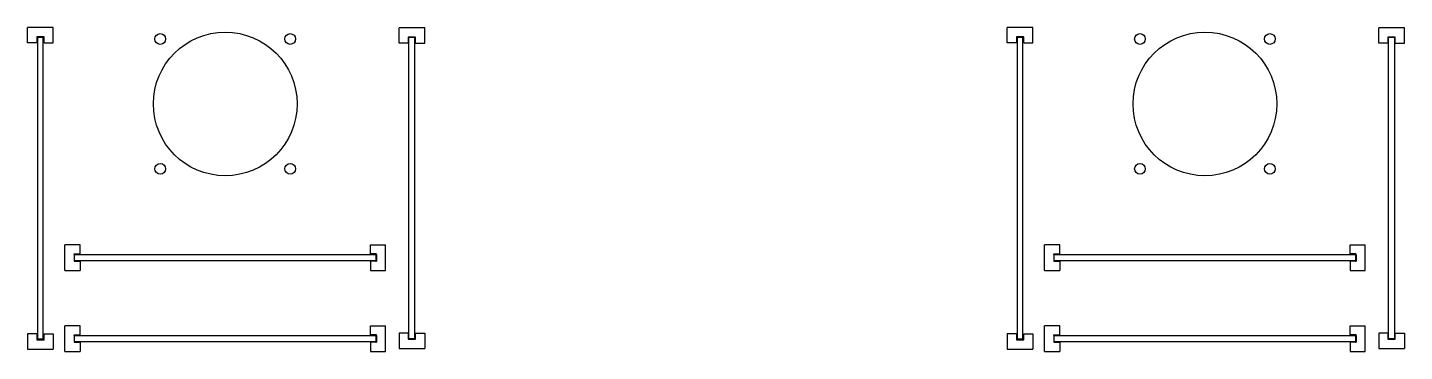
# Model space of a CAD drawing. Header units: millimetres. Extents: x -17 to 434, y -31 to 75.
import ezdxf

# ---------------------------------------------------------------- set-up
doc = ezdxf.new("R2010")
doc.units = ezdxf.units.MM
doc.layers.get('0').update_dxf_attribs({"true_color": 0xc2ced6})

msp = doc.modelspace()

# ---------------------------------------------------------------- linework, layer by layer
for p, q in [((-16.64, 69.87), (-16.64, 74.87)), ((-8.24, 74.87), (-16.64, 74.87)), ((-8.24, 69.87), (-8.24, 74.87)), ((104.86, 69.77), (104.86, 74.77)), ((113.26, 74.77), (104.86, 74.77)), ((113.26, 69.77), (113.26, 74.77)), ((303.73, 69.87), (303.73, 74.87)), ((312.13, 74.87), (303.73, 74.87)), ((312.13, 69.87), (312.13, 74.87)), ((425.23, 69.77), (425.23, 74.77)), ((433.63, 74.77), (425.23, 74.77)), ((433.63, 69.77), (433.63, 74.77)), ((-13.64, 69.87), (-16.64, 69.87)), ((-13.64, 71.87), (-13.64, 69.87)), ((-11.24, 71.87), (-13.64, 71.87)), ((-13.24, -27.13), (-13.24, 71.67)), ((-13.24, 71.67), (-11.64, 71.67)), ((-11.64, 71.67), (-11.64, -27.13)), ((-11.24, 69.87), (-11.24, 71.87)), ((-11.24, 69.87), (-8.24, 69.87)), ((107.86, 69.77), (104.86, 69.77)), ((107.86, 71.77), (107.86, 69.77)), ((110.26, 71.77), (107.86, 71.77)), ((108.06, -26.93), (108.06, 71.57)), ((110.06, 71.57), (108.06, 71.57)), ((110.06, -26.93), (110.06, 71.57)), ((110.26, 69.77), (110.26, 71.77)), ((110.26, 69.77), (113.26, 69.77)), ((306.73, 69.87), (303.73, 69.87)), ((306.73, 71.87), (306.73, 69.87)), ((309.13, 71.87), (306.73, 71.87)), ((307.13, -27.13), (307.13, 71.67)), ((307.13, 71.67), (308.73, 71.67)), ((308.73, 71.67), (308.73, -27.13)), ((309.13, 69.87), (309.13, 71.87)), ((309.13, 69.87), (312.13, 69.87)), ((428.23, 69.77), (425.23, 69.77)), ((428.23, 71.77), (428.23, 69.77)), ((430.63, 71.77), (428.23, 71.77)), ((428.43, -26.93), (428.43, 71.57)), ((430.43, 71.57), (428.43, 71.57)), ((430.43, -26.93), (430.43, 71.57)), ((430.63, 69.77), (430.63, 71.77)), ((430.63, 69.77), (433.63, 69.77)), ((0.56, 3.77), (-4.44, 3.77)), ((-4.44, -4.63), (-4.44, 3.77)), ((-1.44, 0.57), (-1.44, 0.77)), ((-1.44, 0.77), (0.56, 0.77)), ((-1.44, 0.57), (-1.44, -1.63)), ((-1.24, 0.57), (97.26, 0.57)), ((-1.24, -1.43), (-1.24, 0.57)), ((0.56, 0.77), (0.56, 3.77)), ((95.46, 0.77), (95.46, 3.77)), ((95.46, 3.77), (100.46, 3.77)), ((97.46, 0.77), (95.46, 0.77)), ((97.26, 0.57), (97.26, -1.43)), ((97.46, 0.57), (97.46, -1.63)), ((100.46, -4.63), (100.46, 3.77)), ((320.93, 3.77), (315.93, 3.77)), ((315.93, -4.63), (315.93, 3.77)), ((318.93, 0.57), (318.93, 0.77)), ((318.93, 0.77), (320.93, 0.77)), ((318.93, 0.57), (318.93, -1.63)), ((319.13, 0.57), (417.63, 0.57)), ((319.13, -1.43), (319.13, 0.57)), ((320.93, 0.77), (320.93, 3.77)), ((415.83, 0.77), (415.83, 3.77)), ((415.83, 3.77), (420.83, 3.77)), ((417.83, 0.77), (415.83, 0.77)), ((417.63, 0.57), (417.63, -1.43)), ((417.83, 0.57), (417.83, -1.63)), ((420.83, -4.63), (420.83, 3.77)), ((-1.24, -1.63), (-1.44, -1.63)), ((-1.44, -1.63), (0.56, -1.63)), ((97.26, -1.43), (-1.24, -1.43)), ((0.56, -1.63), (0.56, -4.63)), ((97.46, -1.63), (95.46, -1.63)), ((95.46, -1.63), (95.46, -4.63)), ((97.26, -1.63), (97.46, -1.63)), ((319.13, -1.63), (318.93, -1.63)), ((318.93, -1.63), (320.93, -1.63)), ((417.63, -1.43), (319.13, -1.43)), ((320.93, -1.63), (320.93, -4.63)), ((417.83, -1.63), (415.83, -1.63)), ((415.83, -1.63), (415.83, -4.63)), ((417.63, -1.63), (417.83, -1.63)), ((-4.44, -4.63), (0.56, -4.63)), ((95.46, -4.63), (100.46, -4.63)), ((315.93, -4.63), (320.93, -4.63)), ((415.83, -4.63), (420.83, -4.63)), ((-13.64, -25.33), (-16.64, -25.33)), ((-16.64, -25.33), (-16.64, -30.33)), ((-13.64, -25.33), (-13.64, -27.33)), ((-11.24, -27.33), (-11.24, -25.33)), ((-11.24, -25.33), (-8.24, -25.33)), ((-8.24, -25.33), (-8.24, -30.33)), ((0.56, -22.73), (-4.44, -22.73)), ((-4.44, -31.13), (-4.44, -22.73)), ((-1.44, -25.93), (-1.44, -25.73)), ((-1.44, -25.73), (0.56, -25.73)), ((-1.44, -25.93), (-1.44, -28.13)), ((-1.24, -25.93), (97.26, -25.93)), ((-1.24, -27.93), (-1.24, -25.93)), ((0.56, -25.73), (0.56, -22.73)), ((95.46, -25.73), (95.46, -22.73)), ((95.46, -22.73), (100.46, -22.73)), ((97.46, -25.73), (95.46, -25.73)), ((97.26, -25.93), (97.26, -27.93)), ((97.46, -25.93), (97.46, -25.73)), ((97.46, -25.93), (97.46, -28.13)), ((100.46, -31.13), (100.46, -22.73)), ((107.86, -25.13), (104.86, -25.13)), ((104.86, -25.13), (104.86, -30.13)), ((107.86, -25.13), (107.86, -27.13)), ((108.06, -26.93), (110.06, -26.93)), ((110.26, -27.13), (110.26, -25.13)), ((110.26, -25.13), (113.26, -25.13)), ((113.26, -25.13), (113.26, -30.13)), ((306.73, -25.33), (303.73, -25.33)), ((303.73, -25.33), (303.73, -30.33)), ((306.73, -25.33), (306.73, -27.33)), ((309.13, -27.33), (309.13, -25.33)), ((309.13, -25.33), (312.13, -25.33)), ((312.13, -25.33), (312.13, -30.33)), ((320.93, -22.73), (315.93, -22.73)), ((315.93, -31.13), (315.93, -22.73)), ((318.93, -25.93), (318.93, -25.73)), ((318.93, -25.73), (320.93, -25.73)), ((318.93, -25.93), (318.93, -28.13)), ((319.13, -25.93), (417.63, -25.93)), ((319.13, -27.93), (319.13, -25.93)), ((320.93, -25.73), (320.93, -22.73)), ((415.83, -25.73), (415.83, -22.73)), ((415.83, -22.73), (420.83, -22.73)), ((417.83, -25.73), (415.83, -25.73)), ((417.63, -25.93), (417.63, -27.93)), ((417.83, -25.93), (417.83, -25.73)), ((417.83, -25.93), (417.83, -28.13)), ((420.83, -31.13), (420.83, -22.73)), ((428.23, -25.13), (425.23, -25.13)), ((425.23, -25.13), (425.23, -30.13)), ((428.23, -25.13), (428.23, -27.13)), ((428.43, -26.93), (430.43, -26.93)), ((430.63, -27.13), (430.63, -25.13)), ((430.63, -25.13), (433.63, -25.13)), ((433.63, -25.13), (433.63, -30.13)), ((-16.64, -30.33), (-8.24, -30.33)), ((-13.64, -27.33), (-11.24, -27.33)), ((-11.64, -27.13), (-13.24, -27.13)), ((-4.44, -31.13), (0.56, -31.13)), ((-1.24, -28.13), (-1.44, -28.13)), ((-1.44, -28.13), (0.56, -28.13)), ((97.26, -27.93), (-1.24, -27.93)), ((0.56, -28.13), (0.56, -31.13)), ((97.46, -28.13), (95.46, -28.13)), ((95.46, -28.13), (95.46, -31.13)), ((95.46, -31.13), (100.46, -31.13)), ((97.26, -28.13), (97.46, -28.13)), ((104.86, -30.13), (113.26, -30.13)), ((107.86, -27.13), (110.26, -27.13)), ((303.73, -30.33), (312.13, -30.33)), ((306.73, -27.33), (309.13, -27.33)), ((308.73, -27.13), (307.13, -27.13)), ((315.93, -31.13), (320.93, -31.13)), ((319.13, -28.13), (318.93, -28.13)), ((318.93, -28.13), (320.93, -28.13)), ((417.63, -27.93), (319.13, -27.93)), ((320.93, -28.13), (320.93, -31.13)), ((417.83, -28.13), (415.83, -28.13)), ((415.83, -28.13), (415.83, -31.13)), ((415.83, -31.13), (420.83, -31.13)), ((417.63, -28.13), (417.83, -28.13)), ((425.23, -30.13), (433.63, -30.13)), ((428.23, -27.13), (430.63, -27.13))]:
    msp.add_line(p, q)
for centre, radius in [((48.01, 49.87), 23.5), ((26.76, 71.12), 1.75), ((69.26, 71.12), 1.75), ((368.38, 49.87), 23.5), ((347.13, 71.12), 1.75), ((389.63, 71.12), 1.75), ((26.76, 28.62), 1.75), ((69.26, 28.62), 1.75), ((347.13, 28.62), 1.75), ((389.63, 28.62), 1.75)]:
    msp.add_circle(centre, radius)

doc.saveas('drawing.dxf')
